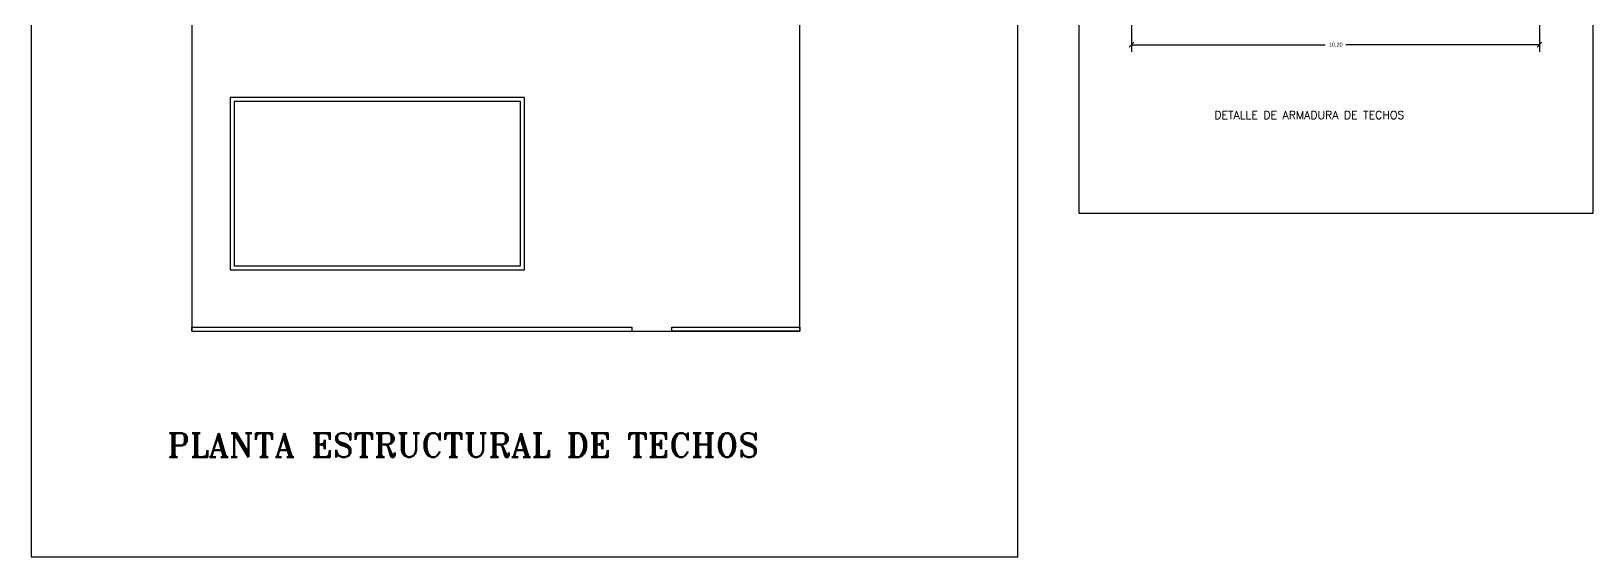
# Model space of a CAD drawing. Extents: x -52 to 126, y -84 to 6.
# Drawn here: x 87.06 to 126.09, y -34.58 to -21.46 of the extents above; entities that cross this region are included whole.
import ezdxf

# ---------------------------------------------------------------- set-up
doc = ezdxf.new("R2010")
doc.units = 0
doc.header["$MEASUREMENT"] = 0
doc.layers.get('0').update_dxf_attribs({"linetype": 'CONTINUOUS'})
doc.layers.get('DEFPOINTS').update_dxf_attribs({"linetype": 'CONTINUOUS'})
for name, color, linetype in [('DIMENSIONES', 2, 'CONTINUOUS'), ('MARCO', 1, 'CONTINUOUS'), ('PAREDES', 7, 'CONTINUOUS'), ('PISCINA', 4, 'CONTINUOUS'), ('TERRENO', 3, 'CONTINUOUS'), ('TEXTOS', 3, 'CONTINUOUS')]:
    doc.layers.add(name, color=color, linetype=linetype)
doc.styles.add('CITYBLUEPRINT', font='CIBT____.PFB', dxfattribs={"height": 0.2})
doc.styles.add('ROMANS', font='romans', dxfattribs={"height": 0.2})
doc.styles.add('ROMANT', font='romant', dxfattribs={"width": 2, "height": 0.4})
doc.dimstyles.get("Standard").update_dxf_attribs({"dimtxt": 0.18, "dimasz": 0.18, "dimexe": 0.18, "dimexo": 0.0625, "dimgap": 0.09, "dimtad": 0, "dimtih": 1, "dimtoh": 1, "dimzin": 0, "dimtxsty": 'CITYBLUEPRINT', "dimcen": 0.09, "dimazin": 3, "dimtfac": 1, "dimtofl": 0, "dimtmove": 0, "dimatfit": 3, "dimtolj": 1, "dimtzin": 0})

# ---------------------------------------------------------------- blocks, each defined once
blk = doc.blocks.new('*D212')
at = {"color": 0, "linetype": 'BYBLOCK'}
for p, q in [((111.642, -38.183), (111.642, -39.763)), ((121.842, -38.183), (121.842, -39.763)), ((111.582, -39.643), (111.702, -39.523)), ((111.642, -39.583), (116.486, -39.583)), ((121.842, -39.583), (116.999, -39.583)), ((121.782, -39.643), (121.902, -39.523))]:
    blk.add_line(p, q, dxfattribs=at)
at = {"layer": 'DEFPOINTS', "color": 0, "linetype": 'BYBLOCK'}
for p in [(111.642, -38.121), (121.842, -38.121), (121.842, -39.583)]:
    blk.add_point(p, dxfattribs=at)
at = {"color": 0, "linetype": 'BYBLOCK'}
blk.add_text('10.20', height=0.1, dxfattribs=at).set_placement((116.576, -39.633))

msp = doc.modelspace()

# ---------------------------------------------------------------- linework, layer by layer
at = {"layer": 'MARCO'}
for points in [[(87.059, 4.692), (87.059, -34.582), (111.717, -34.582), (111.717, 4.692)], [(113.252, -16.065), (126.088, -16.065), (126.088, -26.013), (113.252, -26.013)]]:
    msp.add_lwpolyline(points, close=True, dxfattribs=at)
at = {"layer": 'PAREDES'}
for p, q in [((91.073, -28.848), (102.073, -28.848)), ((91.073, -28.948), (91.073, -28.848)), ((102.073, -28.848), (102.073, -28.848)), ((102.073, -28.848), (102.073, -28.948)), ((103.073, -28.848), (106.273, -28.848)), ((103.073, -28.948), (103.073, -28.848)), ((106.273, -28.848), (106.273, -28.948)), ((91.073, -28.948), (102.073, -28.948)), ((106.273, -28.948), (103.073, -28.948)), ((103.073, -28.948), (106.273, -28.948)), ((103.073, -28.948), (103.073, -28.948))]:
    msp.add_line(p, q, dxfattribs=at)
at = {"layer": 'PISCINA'}
for points in [[(92.029, -23.115), (92.029, -27.415), (99.389, -27.415), (99.389, -23.115)], [(92.129, -23.215), (92.129, -27.315), (99.289, -27.315), (99.289, -23.215)]]:
    msp.add_lwpolyline(points, close=True, dxfattribs=at)
at = {"layer": 'TERRENO'}
msp.add_lwpolyline([(106.273, -28.948), (106.273, 1.752), (91.073, 1.752), (91.073, -28.948)], close=True, dxfattribs=at)

# ---------------------------------------------------------------- texts
at = {"layer": 'TEXTOS'}
for s, height, style, p in [('DETALLE DE ARMADURA DE TECHOS', 0.2, 'ROMANS', (116.629, -23.653)), ('PLANTA ESTRUCTURAL DE TECHOS', 0.6, 'ROMANT', (90.461, -32.093))]:
    msp.add_text(s, height=height, dxfattribs=dict(at, style=style)).set_placement(p)

# ---------------------------------------------------------------- dimensions: what is measured, and where the dimension line sits
at = {"layer": 'DIMENSIONES'}
dim = msp.add_linear_dim(base=(124.758, -21.797), p1=(114.558, -20.335), p2=(124.758, -20.335), dimstyle='STANDARD', override={"dimtxt": 0.1, "dimasz": 0, "dimdec": 2, "dimtsz": 0.06, "dimtdec": 2}, dxfattribs=at)
dim.commit()
dim.dimension.update_dxf_attribs({"geometry": '*D212', "text_midpoint": (119.658, -21.797), "insert": (2.915, 17.786)})

doc.saveas('drawing.dxf')
